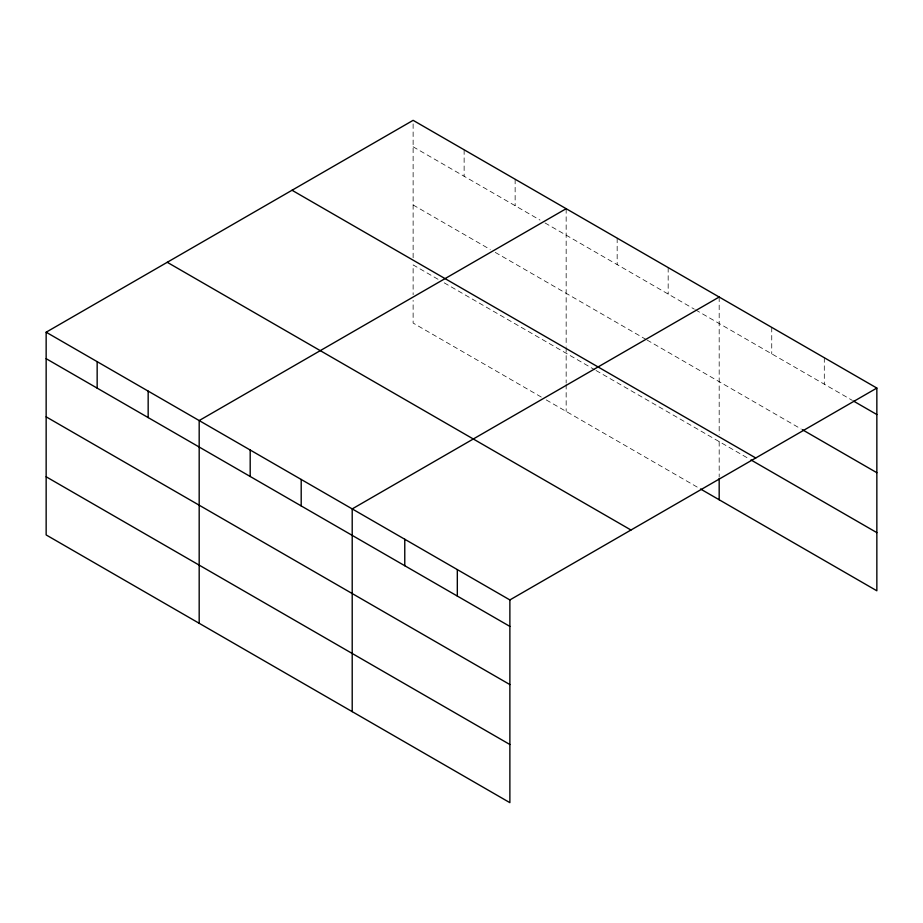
<?xml version="1.0" encoding="UTF-8"?>
<svg xmlns="http://www.w3.org/2000/svg" width="923" height="923" viewBox="0 0 923 923"><rect width="100%" height="100%" fill="white"/><g stroke="black" fill="none" stroke-linecap="round" stroke-linejoin="round"><path stroke-width="0.69" stroke-dasharray="4.62 3.46" d="M413.123 257.771L413.123 120.336M413.123 146.803L540.024 220.078M545.008 222.951L694.304 309.147M695.55 309.863L852.402 400.42M413.123 204.975L490.263 249.51M495.236 252.383L645.777 339.295M647.023 340.01L801.072 428.953M438.01 279.265L413.123 264.901L413.123 294.691M444.228 282.853L594.77 369.777M596.016 370.492L749.741 459.239M541.27 397.052L413.123 323.062L413.123 300.367M546.243 399.924L699.276 488.279M824.297 357.72L824.297 384.199M771.743 327.377L771.743 353.855M719.179 297.033L719.179 434.468M719.179 441.598L719.179 477.064M668.171 267.589L668.171 294.056M617.164 238.134L617.164 264.613M566.157 208.69L566.157 346.113M566.157 347.544L566.157 383.045M566.157 384.464L566.157 411.416M515.138 179.235L515.138 205.714M464.131 149.791L464.131 176.258"/><path stroke-width="1.38" d="M46.15 332.211L509.877 599.938L509.877 802.664L46.15 534.936L46.15 332.211L413.123 120.336L876.85 388.064L876.85 590.789L700.522 488.994M566.157 208.69L199.183 420.553L199.183 623.29M719.179 297.033L352.205 508.908L352.205 711.633M509.877 599.938L876.85 388.064M853.625 401.136L876.85 414.542M802.295 429.656L876.85 472.703M292.026 190.253L755.752 457.981M750.964 459.942L876.85 532.629M167.248 262.294L630.974 530.021M46.15 358.678L509.877 626.405M46.15 416.838L509.877 684.578M46.15 476.776L509.877 744.503M719.179 478.483L719.179 499.77M457.323 569.595L457.323 596.062M404.77 539.251L404.77 565.718M301.198 479.452L301.198 505.931M250.191 450.009L250.191 476.476M148.165 391.11L148.165 417.577M97.157 361.654L97.157 388.133"/></g></svg>
